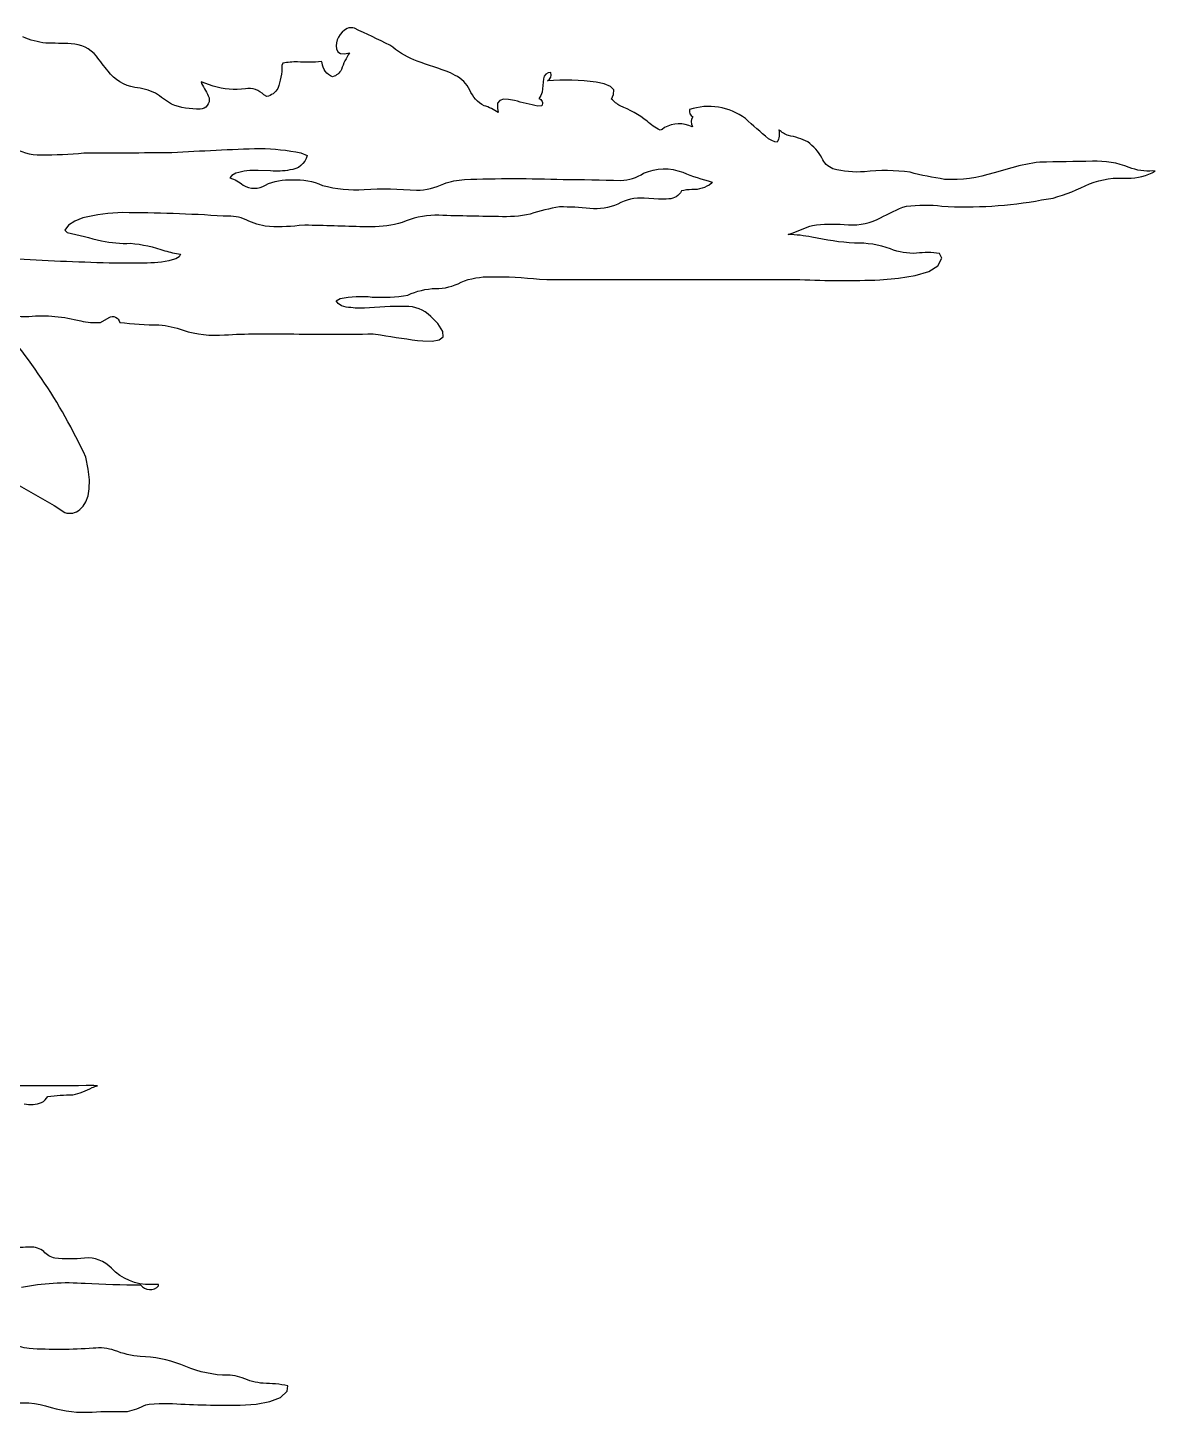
# Model space of a CAD drawing. Extents: x 1.1 to 38.4, y 1.6 to 45.1.
# Drawn here: x 27.7 to 37.07, y 25.58 to 37.09 of the extents above; entities that cross this region are included whole.
import ezdxf

# ---------------------------------------------------------------- set-up
doc = ezdxf.new("R2010")
doc.units = 0
doc.linetypes.add('0', pattern=[0])
doc.layers.add('1', color=7, linetype='0')

msp = doc.modelspace()

# ---------------------------------------------------------------- linework, layer by layer
at = {"layer": '1'}
for points in [[(27.545296, 34.716457, 0.133838), (27.714272, 34.688457, -0.087943), (28.144775, 34.650509, 0.069746), (28.309044, 34.638073), (28.38018, 34.680309, -0.496361), (28.469574, 34.638973, 0.029171), (28.79493, 34.617809, -0.070799), (28.995583, 34.572689, 0.094206), (29.340744, 34.534893, -0.019323), (29.871557, 34.542583, 0.004314), (30.575432, 34.542843), (30.63578, 34.535915, 0.018079), (30.987312, 34.484249), (31.065186, 34.482876), (31.124046, 34.493114), (31.15638, 34.518505), (31.154686, 34.562511), (31.111443, 34.628658), (31.053612, 34.688656, 0.207997), (30.843063, 34.77087, 0.02408), (30.502356, 34.756905, -0.045784), (30.351295, 34.766018), (30.312622, 34.777447), (30.283897, 34.794796), (30.267601, 34.819042), (30.300873, 34.83778, -0.078451), (30.56691, 34.849514, 0.059075), (30.8629, 34.865643, -0.097091), (31.094305, 34.921154, 0.135661), (31.305847, 34.973125, -0.101153), (31.552567, 35.018276, -0.026145), (31.957634, 34.998623), (32.018379, 34.995831), (32.077065, 34.995022), (34.120872, 34.994686, 0.020807), (34.785416, 34.992214), (34.940208, 35.005428), (35.078979, 35.028088), (35.191757, 35.062252), (35.268532, 35.110012), (35.299324, 35.173458), (35.280289, 35.21188, 0.075835), (35.091019, 35.212749, -0.102993), (34.873749, 35.24876, 0.103543), (34.575554, 35.296001, -0.037058), (34.220787, 35.347866, 0.035937), (34.023354, 35.369366), (34.057137, 35.379208, -0.034178), (34.225639, 35.444256, -0.05688), (34.489075, 35.451473, 0.126551), (34.763779, 35.492504, -0.027778), (34.976051, 35.595303), (35.006546, 35.603146, -0.067146), (35.301514, 35.604717, 0.060289), (36.12899, 35.656048), (36.226646, 35.672237, 0.042667), (36.527992, 35.790092, -0.116225), (36.844219, 35.835869, 0.127144), (37.074257, 35.895824), (37.052773, 35.896877, -0.113742), (36.856674, 35.926449, 0.105829), (36.552345, 35.97773, 0.001489), (36.114197, 35.969402, 0.045705), (35.883163, 35.924129), (35.733971, 35.881496, -0.09428), (35.322891, 35.827419, -0.025916), (35.036453, 35.885693, 0.064402), (34.658974, 35.890957, -0.089032), (34.395008, 35.915318, -0.200318), (34.304291, 36.005596, 0.104631), (34.186913, 36.137737, 0.073949), (34.026123, 36.191586, -0.12153), (33.948189, 36.239101), (33.945183, 36.237423, -0.176213), (33.932877, 36.136242), (33.912399, 36.138302), (33.887245, 36.148922), (33.860443, 36.16534, -0.018776), (33.668243, 36.333157, 0.244286), (33.203476, 36.40707, 0.330406), (33.231552, 36.347408, 0.326006), (33.22995, 36.265621), (33.224869, 36.264523, 0.237872), (32.996445, 36.257854), (32.977715, 36.242443), (32.958862, 36.237423, -0.068106), (32.850597, 36.31065, 0.070054), (32.627708, 36.438072, -0.075882), (32.555244, 36.495052), (32.572426, 36.532833), (32.573616, 36.570446), (32.545998, 36.599377), (32.495697, 36.620647), (32.428871, 36.635372, 0.046533), (32.024063, 36.646679, 0.37544), (32.051346, 36.714046, 0.398487), (31.990196, 36.663708, 0.015511), (31.979774, 36.551273, -0.127046), (31.950584, 36.498413, -0.51675), (31.976341, 36.438412), (31.944458, 36.436413, -0.026788), (31.749069, 36.482647), (31.700279, 36.491528), (31.65831, 36.49284), (31.626579, 36.483349), (31.608475, 36.459789), (31.607407, 36.418926), (31.61351, 36.383572, 0.077713), (31.49646, 36.43922, -0.171092), (31.378479, 36.568569, 0.167292), (31.257538, 36.691708), (31.216522, 36.712414, 0.014366), (30.940399, 36.808346, -0.074706), (30.738899, 36.925167), (30.713057, 36.941109, 0.012266), (30.420246, 37.082523, 0.201589), (30.358627, 37.080151, 0.316819), (30.269218, 36.91061), (30.281517, 36.88789), (30.30394, 36.873699), (30.337372, 36.870663), (30.379341, 36.87962, 0.074751), (30.312668, 36.74015, -0.205375), (30.238083, 36.679852, -0.297069), (30.150925, 36.796017), (30.146759, 36.806484, -0.046226), (29.9459, 36.8036, 0.054759), (29.825241, 36.791927), (29.817131, 36.773022, -0.091768), (29.782682, 36.582935, -0.21933), (29.69043, 36.515499), (29.666924, 36.528362, 0.261933), (29.513741, 36.580029, -0.108506), (29.24662, 36.602459), (29.144936, 36.638271), (29.148605, 36.623379, -0.050011), (29.211571, 36.505669, -0.473167), (29.136467, 36.411449, -0.098268), (28.898972, 36.451763, -0.010779), (28.766678, 36.544216, 0.083334), (28.595139, 36.590649, -0.190239), (28.372286, 36.726879, -0.021777), (28.276955, 36.851158, 0.209959), (28.06498, 36.954739, 0.002949), (27.855461, 36.95927, -0.075151), (27.664909, 37.010632, 0.160128)], [(27.565781, 36.100994, 0.142395), (27.816467, 36.030041, 0.020919), (28.171539, 36.046997, -0.00121), (28.902931, 36.049614, -0.009027), (29.63603, 36.084, -0.04598), (29.973618, 36.047817), (30.025612, 36.024624, -0.328014), (29.882675, 35.905098, -0.065705), (29.723183, 35.896954), (29.619072, 35.900555, 0.099278), (29.435402, 35.878124), (29.400726, 35.858837), (29.384293, 35.840618, -0.091533), (29.493881, 35.778851, 0.278743), (29.680222, 35.780239, -0.123195), (29.904587, 35.822353, -0.126846), (30.153114, 35.777569, 0.085777), (30.500885, 35.743816, -0.0315), (30.935926, 35.737282, 0.108283), (31.1616, 35.790569, -0.075642), (31.334229, 35.825649, -0.018639), (32.152863, 35.82658, -0.009022), (32.632046, 35.817612, 0.133561), (32.822693, 35.878246, -0.19822), (33.147858, 35.886288, 0.032083), (33.390907, 35.805248), (33.383766, 35.792797, -0.182831), (33.223755, 35.742977, 0.044789), (33.135857, 35.731075, -0.294645), (33.031403, 35.665462, -0.052022), (32.946342, 35.663418), (32.827538, 35.67178, 0.137228), (32.607758, 35.622326, -0.133714), (32.375595, 35.58482, 0.028588), (32.124733, 35.597652, 0.046307), (31.880493, 35.538723, -0.068132), (31.61779, 35.518002, -0.00623), (31.088772, 35.529636, 0.094913), (30.816452, 35.468548, -0.073445), (30.560081, 35.433636), (30.495399, 35.432568, 0.004495), (30.008226, 35.445934), (29.958961, 35.443661, -0.053537), (29.678368, 35.437679, -0.058835), (29.498207, 35.500225, 0.098815), (29.329659, 35.521648, 0.016413), (28.494968, 35.550575, 0.053785), (28.162689, 35.506283), (28.094856, 35.480404), (28.044083, 35.447063), (28.013054, 35.405483), (28.031715, 35.385403, -0.008252), (28.318314, 35.316021, 0.060626), (28.55912, 35.295666, -0.068306), (28.844391, 35.233624, 0.02717), (28.972992, 35.20454), (28.962784, 35.184139), (28.934303, 35.166988, -0.075729), (28.696945, 35.131771), (28.564205, 35.12973), (28.431452, 35.130028, -0.009087), (27.623489, 35.164898, 0.080039)], [(26.980774, 33.622478, -0.021321), (27.923378, 33.116985), (28.011925, 33.058605, 0.262097), (28.138344, 33.082775), (28.165733, 33.11021), (28.188904, 33.147655), (28.206314, 33.196102), (28.216408, 33.256588), (28.217621, 33.330105), (28.208397, 33.417675), (28.187271, 33.519695, 0.081431), (27.350433, 34.758358, -0.161943)], [(27.675789, 28.143887, 0.137477), (27.820412, 28.154842, 0.142208), (27.871284, 28.206173, -0.022125), (28.079803, 28.220303, 0.066561), (28.240204, 28.279284, -0.023138), (28.28566, 28.294827), (28.25396, 28.296505, -0.006382), (27.229477, 28.298779)], [(27.654037, 26.620953, -0.068251), (28.181099, 26.653652, 0.013562), (28.643234, 26.641216, 0.493005), (28.792068, 26.63319), (28.791229, 26.643612), (28.72802, 26.642818, -0.212798), (28.401833, 26.778469, 0.226298), (28.176468, 26.863064, -0.051877), (27.93099, 26.861326, -0.153323), (27.838806, 26.916363, 0.198718), (27.723717, 26.952877, 0.035354), (27.571686, 26.943615, -0.005359)], [(27.524851, 25.652605, -0.115251), (27.899437, 25.621716, 0.088234), (28.239517, 25.583599, -0.022776), (28.533287, 25.587078, 0.056766), (28.685745, 25.644344), (28.712715, 25.649899), (28.79657, 25.6553), (28.907501, 25.653927, 0.016255), (29.470497, 25.640408), (29.603264, 25.649975), (29.71772, 25.670681), (29.806305, 25.705532), (29.861458, 25.757504), (29.865723, 25.801952, 0.046643), (29.662491, 25.822262, -0.087098), (29.487915, 25.867992, 0.106597), (29.3228, 25.889477, -0.090046), (28.976528, 25.978914, 0.082317), (28.640495, 26.044245, -0.074724), (28.426651, 26.095577, 0.106322), (28.249229, 26.113689, -0.032403), (27.71792, 26.11031, -0.109829), (27.556198, 26.165325, 0.162764)]]:
    msp.add_lwpolyline(points, format="xyb", dxfattribs=at)

doc.saveas('drawing.dxf')
